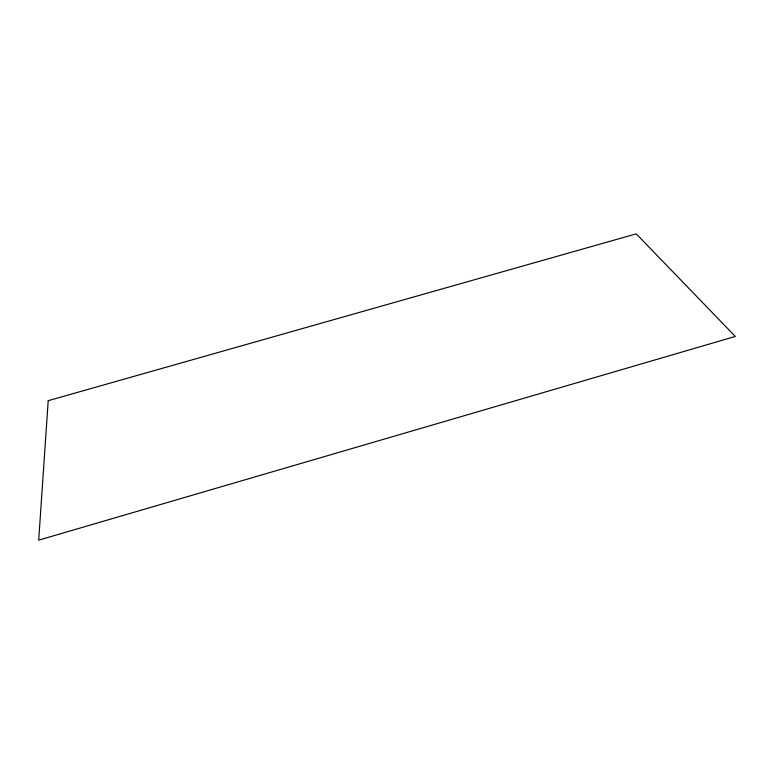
<?xml version="1.0" encoding="UTF-8"?>
<svg xmlns="http://www.w3.org/2000/svg" width="774" height="774" viewBox="0 0 774 774"><rect width="100%" height="100%" fill="white"/><g stroke="black" fill="none" stroke-linecap="round" stroke-linejoin="round"><path stroke-width="1.16" d="M48.211 400.68L38.7 540.146L735.3 336.448L636.238 233.854L48.211 400.68"/></g></svg>
